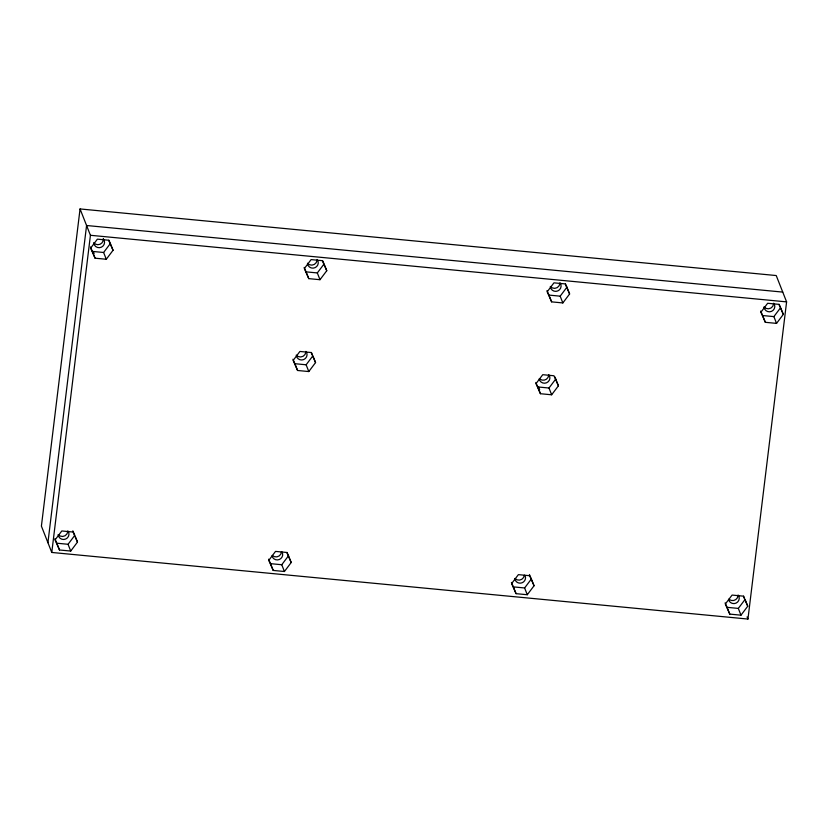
<?xml version="1.0" encoding="UTF-8"?>
<svg xmlns="http://www.w3.org/2000/svg" width="828" height="828" viewBox="0 0 828 828"><rect width="100%" height="100%" fill="white"/><g stroke="black" fill="none" stroke-linecap="round" stroke-linejoin="round"><path stroke-width="1.24" d="M80.057 208.946L41.4 526.122L51.771 552.452L747.943 619.054L786.6 301.878L776.229 275.548L80.057 208.946L90.428 235.287L51.771 552.452M47.92 542.671L86.578 225.506L782.75 292.098M538.283 387.307L538.376 386.541L539.649 389.76M90.428 246.951L92.405 251.412L103.614 252.488L110.383 243.515L108.903 240.161M113.053 250.284L108.603 240.234L97.383 239.157L90.625 248.141L95.065 258.191L106.284 259.257L113.053 250.284L110.383 243.515M54.855 538.749L56.842 543.209L68.051 544.286L74.82 535.312L72.843 530.841M77.49 542.081L73.04 532.031L61.821 530.955L55.052 539.939L59.502 549.989L70.722 551.055L77.49 542.081L75.265 536.44M304.135 267.392L306.112 271.863L317.321 272.929L324.09 263.956L322.609 260.603M326.76 270.725L322.309 260.675L311.1 259.599L304.331 268.582L308.772 278.632L319.991 279.709L326.76 270.725L324.535 265.084M292.936 359.248L294.913 363.709L306.132 364.786L312.901 355.812L315.561 362.581L308.803 371.555L297.583 370.489L293.133 360.439L299.902 351.455L311.121 352.531L315.561 362.581M268.572 559.19L270.549 563.661L281.758 564.727L288.527 555.754L287.047 552.4M291.197 562.522L286.747 552.473L275.527 551.396L268.769 560.38L273.209 570.43L284.428 571.506L291.197 562.522L288.527 555.754M546.977 290.628L548.954 295.089L560.173 296.165L566.942 287.192L565.462 283.838M569.612 293.961L565.162 283.911L553.942 282.834L547.173 291.818L551.624 301.868L562.843 302.934L569.612 293.961L566.942 287.192M535.788 382.474L537.765 386.945L548.985 388.021L555.743 379.038L554.76 376.802M558.414 385.817L553.963 375.757L542.754 374.691L535.985 383.664L540.436 393.714L551.645 394.79L558.414 385.817L555.743 379.038M511.414 582.426L513.391 586.886L524.61 587.963L531.379 578.979L529.402 574.518M534.05 585.758L529.599 575.708L518.38 574.632L511.611 583.605L516.061 593.666L527.281 594.732L534.05 585.758L531.379 578.979M760.684 311.069L762.671 315.54L773.88 316.606L780.649 307.633L783.319 314.402L776.55 323.386L765.331 322.309L760.88 312.259L767.649 303.276L778.869 304.352L783.319 314.402M725.121 602.867L727.098 607.338L738.317 608.404L745.086 599.431L747.756 606.199L740.988 615.183L729.768 614.107L725.318 604.057L732.087 595.073L743.306 596.15L747.756 606.199M90.428 235.287L786.6 301.878M779.169 304.28L780.152 306.515M743.606 596.077L744.589 598.313M311.411 352.459L312.404 354.694M773.88 316.606L776.55 323.386M762.671 315.54L765.331 322.309M747.084 616.881L747.943 619.054M738.317 608.404L740.988 615.183M727.098 607.338L729.768 614.107M560.173 296.165L562.843 302.934M548.954 295.089L551.624 301.868M548.985 388.021L551.645 394.79M537.765 386.945L540.436 393.714M524.61 587.963L527.281 594.732M513.391 586.886L516.061 593.666M317.321 272.929L319.991 279.709M306.112 271.863L308.772 278.632M306.132 364.786L308.803 371.555M294.913 363.709L297.583 370.489M281.758 564.727L284.428 571.506M270.549 563.661L273.209 570.43M103.614 252.488L106.284 259.257M92.405 251.412L95.065 258.191M68.051 544.286L70.722 551.055M56.842 543.209L59.502 549.989M93.502 253.844A4.088 3.964 -21.5 0 1 94.247 253.078M738.027 595.86A5.403 5.237 -21.5 0 1 729.458 599.617M524.341 575.139A5.403 5.237 -21.5 0 1 514.933 578.451M281.51 551.655A5.403 5.237 -21.5 0 1 272.257 555.402M67.761 531.731A5.403 5.237 -21.5 0 1 58.188 534.567M103.314 238.567A5.403 5.237 -21.5 0 1 93.75 242.77M317.052 260.385A5.423 5.258 -21.5 0 1 307.447 263.221M559.883 283.611A5.403 5.237 -21.5 0 1 550.309 286.447M773.59 304.062A5.403 5.237 -21.5 0 1 764.016 306.888M548.685 375.467A5.403 5.237 -21.5 0 1 540.125 379.234M305.842 352.231A5.403 5.237 -21.5 0 1 296.269 355.067M738.1 595.011A5.403 5.237 -21.5 0 1 735.988 603.146A5.403 5.237 -21.5 0 1 728.547 599.213M524.993 575.491A5.403 5.237 -21.5 0 1 521.888 582.85A5.403 5.237 -21.5 0 1 514.881 579.041M282.027 552.038A5.403 5.237 -21.5 0 1 279.274 559.531A5.403 5.237 -21.5 0 1 272.091 556.054M67.834 530.893A5.403 5.237 -21.5 0 1 65.722 539.018A5.403 5.237 -21.5 0 1 58.281 535.095M103.397 239.095A5.403 5.237 -21.5 0 1 101.285 247.23A5.403 5.237 -21.5 0 1 93.843 243.297M317.124 259.526A5.423 5.258 -21.5 0 1 315.002 267.682A5.423 5.258 -21.5 0 1 307.53 263.749M559.956 282.772A5.403 5.237 -21.5 0 1 557.844 290.897A5.403 5.237 -21.5 0 1 550.403 286.974M773.662 303.214A5.403 5.237 -21.5 0 1 771.551 311.349A5.403 5.237 -21.5 0 1 764.109 307.416M548.757 374.629A5.403 5.237 -21.5 0 1 546.646 382.753A5.403 5.237 -21.5 0 1 539.204 378.831M305.915 351.393A5.403 5.237 -21.5 0 1 303.804 359.518A5.403 5.237 -21.5 0 1 296.352 355.595"/></g></svg>
